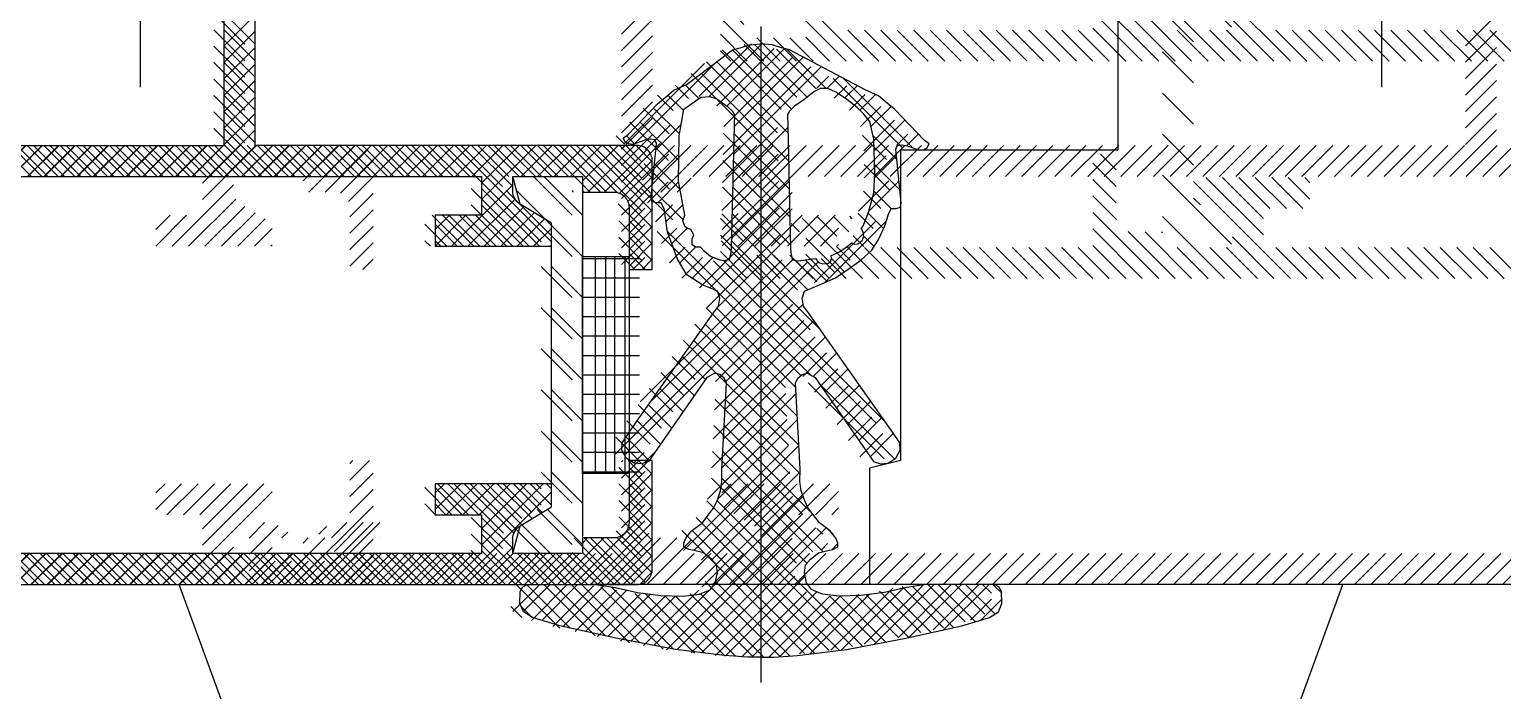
# Model space of a CAD drawing. Extents: x -0.04 to 2.29, y -0.5 to 2.03.
# Drawn here: x 1.3829 to 1.4778, y 0.6772 to 0.7198 of the extents above; entities that cross this region are included whole.
import ezdxf

# ---------------------------------------------------------------- set-up
doc = ezdxf.new("R2010")
doc.units = 0
doc.header["$LTSCALE"] = 0.1
doc.linetypes.add('AUSGEZOGEN', pattern=[0])
doc.linetypes.add('USM-STRPUKLEIN', pattern=[0])
doc.layers.get('0').update_dxf_attribs({"linetype": 'AUSGEZOGEN'})
for name, color, linetype in [('AUSSEN35', 2, 'AUSGEZOGEN'), ('AUSSEN50', 1, 'AUSGEZOGEN'), ('AUSSEN70', 6, 'AUSGEZOGEN'), ('SCHRAFF', 4, 'AUSGEZOGEN'), ('USM-SPKLEIN25', 3, 'USM-STRPUKLEIN')]:
    doc.layers.add(name, color=color, linetype=linetype)

# ---------------------------------------------------------------- blocks, each defined once
blk = doc.blocks.new('*X')
at = {"color": 0}
for p, q in [((1.323, 0.719484), (1.3295, 0.725984)), ((0.4876, 0.718824), (0.4896, 0.720824)), ((1.3774, 0.71873), (1.3794, 0.72073)), ((0.4876, 0.717763), (0.4896, 0.719763)), ((1.323, 0.718424), (1.325, 0.720424)), ((0.452021, 0.715418), (0.455421, 0.718818)), ((0.458347, 0.71545), (0.454948, 0.718849)), ((1.323, 0.717363), (1.325, 0.719363)), ((1.3774, 0.717669), (1.3794, 0.719669)), ((0.450802, 0.715967), (0.45334, 0.718505)), ((0.456732, 0.71353), (0.452276, 0.717986)), ((0.45302, 0.714649), (0.456827, 0.718457)), ((0.457183, 0.714846), (0.453484, 0.718546)), ((0.4876, 0.716703), (0.4896, 0.718703)), ((1.323, 0.716302), (1.325, 0.718302)), ((1.3774, 0.716609), (1.3794, 0.718609)), ((0.456773, 0.711721), (0.451119, 0.717375)), ((0.453218, 0.711311), (0.45884, 0.716934)), ((0.453259, 0.71312), (0.457835, 0.717697)), ((0.463173, 0.712392), (0.457972, 0.717593)), ((0.4876, 0.715642), (0.4896, 0.717642)), ((1.323, 0.715242), (1.325, 0.717242)), ((1.3774, 0.715548), (1.3794, 0.717548)), ((0.445228, 0.712161), (0.449686, 0.716619)), ((0.449604, 0.715354), (0.448805, 0.716154)), ((0.450759, 0.715967), (0.449962, 0.716764)), ((0.458998, 0.715324), (0.459868, 0.716194)), ((0.4876, 0.714581), (0.4896, 0.716581)), ((1.323, 0.714181), (1.325, 0.716181)), ((1.3774, 0.714487), (1.3794, 0.716487)), ((0.448619, 0.714571), (0.447606, 0.715584)), ((0.459996, 0.714554), (0.460991, 0.71555)), ((0.4876, 0.713521), (0.4896, 0.715521)), ((1.323, 0.71312), (1.325, 0.71512)), ((1.3774, 0.713427), (1.3794, 0.715427)), ((0.447908, 0.713514), (0.446608, 0.714815)), ((0.460251, 0.713042), (0.461923, 0.714713)), ((0.4876, 0.71246), (0.4896, 0.71446)), ((1.323, 0.71206), (1.325, 0.71406)), ((1.3774, 0.712366), (1.3794, 0.714366)), ((0.447704, 0.711951), (0.44572, 0.713935)), ((0.453176, 0.709503), (0.456743, 0.713069)), ((0.456814, 0.709912), (0.453266, 0.71346)), ((0.461775, 0.712022), (0.460149, 0.713648)), ((0.4603, 0.711323), (0.462785, 0.713808)), ((0.486501, 0.7103), (0.4896, 0.713399)), ((1.323, 0.710999), (1.325036, 0.713035)), ((1.376395, 0.7103), (1.3794, 0.713305)), ((0.4456, 0.712287), (0.444858, 0.71303)), ((0.446235, 0.7114), (0.447781, 0.712946)), ((0.462, 0.708073), (0.466227, 0.7123)), ((0.462, 0.709134), (0.465166, 0.7123)), ((0.462, 0.710194), (0.464106, 0.7123)), ((0.462, 0.711255), (0.463045, 0.7123)), ((0.463147, 0.712402), (0.463665, 0.71292)), ((0.464258, 0.70927), (0.467288, 0.7123)), ((0.465348, 0.7093), (0.468348, 0.7123)), ((0.467409, 0.7103), (0.469409, 0.7123)), ((0.468469, 0.7103), (0.470469, 0.7123)), ((0.4685, 0.706088), (0.474712, 0.7123)), ((0.46953, 0.7103), (0.47153, 0.7123)), ((0.470591, 0.7103), (0.472591, 0.7123)), ((0.471, 0.709649), (0.473651, 0.7123)), ((0.473773, 0.7103), (0.475773, 0.7123)), ((0.474833, 0.7103), (0.476833, 0.7123)), ((0.475894, 0.7103), (0.477894, 0.7123)), ((0.476955, 0.7103), (0.478955, 0.7123)), ((0.478015, 0.7103), (0.480015, 0.7123)), ((0.479076, 0.7103), (0.481076, 0.7123)), ((0.480137, 0.7103), (0.482137, 0.7123)), ((0.481197, 0.7103), (0.483197, 0.7123)), ((0.482258, 0.7103), (0.484258, 0.7123)), ((0.483319, 0.7103), (0.485319, 0.7123)), ((0.484379, 0.7103), (0.486379, 0.7123)), ((0.48544, 0.7103), (0.48744, 0.7123)), ((0.487561, 0.7103), (0.4896, 0.712339)), ((0.488622, 0.7103), (0.490622, 0.7123)), ((0.489683, 0.7103), (0.491683, 0.7123)), ((0.490743, 0.7103), (0.492743, 0.7123)), ((0.491804, 0.7103), (0.493804, 0.7123)), ((0.492865, 0.7103), (0.494865, 0.7123)), ((0.493925, 0.7103), (0.495925, 0.7123)), ((0.494986, 0.7103), (0.496986, 0.7123)), ((0.496047, 0.7103), (0.498047, 0.7123)), ((0.497107, 0.7103), (0.499107, 0.7123)), ((0.498168, 0.7103), (0.500168, 0.7123)), ((0.499229, 0.7103), (0.501229, 0.7123)), ((0.500289, 0.7103), (0.502289, 0.7123)), ((0.50135, 0.7103), (0.50335, 0.7123)), ((1.323, 0.709938), (1.325497, 0.712436)), ((1.323, 0.707817), (1.327483, 0.7123)), ((1.323, 0.708878), (1.326422, 0.7123)), ((1.325544, 0.7093), (1.328544, 0.7123)), ((1.327604, 0.7103), (1.329604, 0.7123)), ((1.328665, 0.7103), (1.330665, 0.7123)), ((1.3295, 0.705832), (1.335968, 0.7123)), ((1.329726, 0.7103), (1.331726, 0.7123)), ((1.330786, 0.7103), (1.332786, 0.7123)), ((1.331847, 0.7103), (1.333847, 0.7123)), ((1.332, 0.709392), (1.334908, 0.7123)), ((1.335029, 0.7103), (1.337029, 0.7123)), ((1.33609, 0.7103), (1.33809, 0.7123)), ((1.33715, 0.7103), (1.33915, 0.7123)), ((1.338211, 0.7103), (1.340211, 0.7123)), ((1.339271, 0.7103), (1.341271, 0.7123)), ((1.340332, 0.7103), (1.342332, 0.7123)), ((1.341393, 0.7103), (1.343393, 0.7123)), ((1.342453, 0.7103), (1.344453, 0.7123)), ((1.343514, 0.7103), (1.345514, 0.7123)), ((1.344575, 0.7103), (1.346575, 0.7123)), ((1.345635, 0.7103), (1.347635, 0.7123)), ((1.346696, 0.7103), (1.348696, 0.7123)), ((1.347757, 0.7103), (1.349757, 0.7123)), ((1.348817, 0.7103), (1.350817, 0.7123)), ((1.349878, 0.7103), (1.351878, 0.7123)), ((1.350939, 0.7103), (1.352939, 0.7123)), ((1.351999, 0.7103), (1.353999, 0.7123)), ((1.35306, 0.7103), (1.35506, 0.7123)), ((1.354121, 0.7103), (1.356121, 0.7123)), ((1.355181, 0.7103), (1.357181, 0.7123)), ((1.356242, 0.7103), (1.358242, 0.7123)), ((1.357303, 0.7103), (1.359303, 0.7123)), ((1.358363, 0.7103), (1.360363, 0.7123)), ((1.359424, 0.7103), (1.361424, 0.7123)), ((1.360485, 0.7103), (1.362485, 0.7123)), ((1.361545, 0.7103), (1.363545, 0.7123)), ((1.362606, 0.7103), (1.364606, 0.7123)), ((1.363667, 0.7103), (1.365667, 0.7123)), ((1.364727, 0.7103), (1.366727, 0.7123)), ((1.365788, 0.7103), (1.367788, 0.7123)), ((1.366849, 0.7103), (1.368849, 0.7123)), ((1.367909, 0.7103), (1.369909, 0.7123)), ((1.36897, 0.7103), (1.37097, 0.7123)), ((1.370031, 0.7103), (1.372031, 0.7123)), ((1.371091, 0.7103), (1.373091, 0.7123)), ((1.372152, 0.7103), (1.374152, 0.7123)), ((1.373213, 0.7103), (1.375213, 0.7123)), ((1.374273, 0.7103), (1.376273, 0.7123)), ((1.375334, 0.7103), (1.377334, 0.7123)), ((1.377455, 0.7103), (1.379455, 0.7123)), ((1.378516, 0.7103), (1.380516, 0.7123)), ((1.379577, 0.7103), (1.381577, 0.7123)), ((1.380637, 0.7103), (1.382637, 0.7123)), ((1.381698, 0.7103), (1.383698, 0.7123)), ((1.382759, 0.7103), (1.384759, 0.7123)), ((1.383819, 0.7103), (1.385819, 0.7123)), ((1.38488, 0.7103), (1.38688, 0.7123)), ((1.385941, 0.7103), (1.387941, 0.7123)), ((1.387001, 0.7103), (1.389001, 0.7123)), ((1.388062, 0.7103), (1.390062, 0.7123)), ((1.389123, 0.7103), (1.391123, 0.7123)), ((1.390183, 0.7103), (1.392183, 0.7123)), ((1.391244, 0.7103), (1.393244, 0.7123)), ((1.392304, 0.7103), (1.394304, 0.7123)), ((1.393365, 0.7103), (1.395365, 0.7123)), ((1.394, 0.709874), (1.396426, 0.7123)), ((1.394, 0.708814), (1.397486, 0.7123)), ((1.396547, 0.7103), (1.398547, 0.7123)), ((1.397608, 0.7103), (1.399608, 0.7123)), ((1.398668, 0.7103), (1.400668, 0.7123)), ((1.399729, 0.7103), (1.401729, 0.7123)), ((1.4005, 0.71001), (1.40279, 0.7123)), ((1.40085, 0.7093), (1.40385, 0.7123)), ((0.447671, 0.710216), (0.446258, 0.71163)), ((0.453135, 0.707694), (0.456782, 0.71134)), ((0.456855, 0.708103), (0.453227, 0.711731)), ((0.461969, 0.710061), (0.460293, 0.711736)), ((1.401911, 0.7093), (1.404661, 0.71205)), ((1.402892, 0.70922), (1.405, 0.711328)), ((0.446042, 0.709439), (0.447677, 0.711075)), ((0.460223, 0.709478), (0.461864, 0.71112)), ((0.4665, 0.7078), (0.469, 0.7103)), ((1.326604, 0.7093), (1.3275, 0.710196)), ((1.403421, 0.708689), (1.405, 0.710268)), ((0.448046, 0.708073), (0.446099, 0.710021)), ((0.446614, 0.708243), (0.447721, 0.709351)), ((0.453094, 0.705885), (0.456821, 0.709612)), ((0.456896, 0.706294), (0.453188, 0.710003)), ((0.460009, 0.707496), (0.462023, 0.709511)), ((0.461654, 0.708608), (0.460312, 0.70995)), ((0.466409, 0.7093), (0.4665, 0.709391)), ((0.468879, 0.707527), (0.470758, 0.709406)), ((0.469273, 0.7058), (0.473, 0.709527)), ((1.330529, 0.7058), (1.334, 0.709271)), ((1.392047, 0.7058), (1.396, 0.709753)), ((0.446027, 0.708325), (0.446007, 0.708345)), ((0.461119, 0.707375), (0.460031, 0.708463)), ((0.462, 0.707012), (0.46353, 0.708542)), ((0.470333, 0.7058), (0.473, 0.708467)), ((1.393108, 0.7058), (1.396149, 0.708841)), ((1.394168, 0.7058), (1.39673, 0.708362)), ((1.4035, 0.707707), (1.405, 0.709207)), ((0.450896, 0.703455), (0.446921, 0.707431)), ((0.447092, 0.706954), (0.448084, 0.707946)), ((0.451981, 0.703004), (0.45686, 0.707883)), ((0.458304, 0.703119), (0.453149, 0.708274)), ((0.462, 0.705952), (0.4635, 0.707452)), ((0.4685, 0.707149), (0.468879, 0.707527)), ((0.471394, 0.7058), (0.473394, 0.7078)), ((0.472455, 0.7058), (0.474455, 0.7078)), ((0.473515, 0.7058), (0.475515, 0.7078)), ((1.323, 0.706756), (1.3245, 0.708256)), ((1.3295, 0.706892), (1.330519, 0.707911)), ((1.33159, 0.7058), (1.334, 0.70821)), ((1.33265, 0.7058), (1.33465, 0.7078)), ((1.333711, 0.7058), (1.335711, 0.7078)), ((1.334771, 0.7058), (1.336771, 0.7078)), ((1.391, 0.706874), (1.391926, 0.7078)), ((1.391, 0.705814), (1.392986, 0.7078)), ((1.395229, 0.7058), (1.397393, 0.707964)), ((1.39629, 0.7058), (1.398056, 0.707566)), ((1.4035, 0.706646), (1.405, 0.708146)), ((0.447698, 0.705792), (0.448384, 0.706478)), ((0.451741, 0.69746), (0.461025, 0.706744)), ((0.45785, 0.701805), (0.453109, 0.706546)), ((0.46075, 0.705976), (0.45976, 0.706966)), ((0.462, 0.704891), (0.4635, 0.706391)), ((0.4665, 0.705149), (0.4685, 0.707149)), ((0.474576, 0.7058), (0.476, 0.707224)), ((1.323, 0.705696), (1.3245, 0.707196)), ((1.335832, 0.7058), (1.337, 0.706968)), ((1.39735, 0.7058), (1.3985, 0.70695)), ((1.4035, 0.705586), (1.405, 0.707086)), ((0.448573, 0.704899), (0.449466, 0.705792)), ((0.451154, 0.700409), (0.456899, 0.706155)), ((0.460234, 0.704725), (0.459208, 0.705751)), ((0.475637, 0.7058), (0.476, 0.706163)), ((1.323, 0.704635), (1.3245, 0.706135)), ((1.336893, 0.7058), (1.337, 0.705907)), ((1.398411, 0.7058), (1.3985, 0.705889)), ((1.4035, 0.704525), (1.405, 0.706025)), ((0.446938, 0.694426), (0.457385, 0.704872)), ((0.449606, 0.704164), (0.45046, 0.705018)), ((0.450737, 0.703527), (0.452141, 0.704932)), ((0.463788, 0.692332), (0.451321, 0.704799)), ((0.46211, 0.695777), (0.452961, 0.704926)), ((0.459442, 0.703748), (0.458105, 0.705085)), ((0.462469, 0.7043), (0.4635, 0.705331)), ((0.462834, 0.705), (0.465834, 0.705)), ((0.46375, 0.69115), (0.46375, 0.70515)), ((0.465, 0.69115), (0.465, 0.70515)), ((0.4665, 0.702497), (0.4685, 0.704497)), ((1.323726, 0.7043), (1.3245, 0.705074)), ((1.404336, 0.7043), (1.405, 0.704964)), ((0.462834, 0.70375), (0.465834, 0.70375)), ((0.457273, 0.697078), (0.452277, 0.702075)), ((0.452757, 0.696709), (0.457851, 0.701803)), ((0.462834, 0.7025), (0.465834, 0.7025)), ((0.4665, 0.699845), (0.4685, 0.701845)), ((0.457319, 0.695265), (0.451576, 0.701008)), ((0.452658, 0.694842), (0.458589, 0.700773)), ((0.462834, 0.70125), (0.465834, 0.70125)), ((0.5375, 0.699251), (0.5395, 0.701251)), ((0.457418, 0.693398), (0.450845, 0.699971)), ((0.462834, 0.7), (0.465834, 0.7)), ((0.451643, 0.697405), (0.450115, 0.698934)), ((0.45256, 0.692976), (0.45932, 0.699736)), ((0.4665, 0.697194), (0.4685, 0.699194)), ((0.450871, 0.696409), (0.449384, 0.697897)), ((0.458567, 0.697216), (0.460051, 0.698699)), ((0.462834, 0.69875), (0.465834, 0.69875)), ((0.5375, 0.696599), (0.5395, 0.698599)), ((0.446385, 0.692105), (0.451288, 0.697008)), ((0.459293, 0.696174), (0.460782, 0.697662)), ((0.462834, 0.6975), (0.465834, 0.6975)), ((0.450146, 0.695367), (0.448653, 0.69686)), ((0.457517, 0.691532), (0.452736, 0.696313)), ((0.460019, 0.695132), (0.461512, 0.696625)), ((0.462834, 0.69625), (0.465834, 0.69625)), ((0.4665, 0.694542), (0.4685, 0.696542)), ((0.5375, 0.693947), (0.5395, 0.695947)), ((0.44942, 0.694325), (0.447922, 0.695823)), ((0.452482, 0.69113), (0.457284, 0.695933)), ((0.460744, 0.694089), (0.462243, 0.695588)), ((0.462834, 0.695), (0.465834, 0.695)), ((0.448694, 0.693283), (0.447191, 0.694786)), ((0.451649, 0.688529), (0.457373, 0.694254)), ((0.457783, 0.689498), (0.452647, 0.694634)), ((0.46147, 0.693047), (0.462974, 0.694551)), ((0.447968, 0.692241), (0.446469, 0.69374)), ((0.462196, 0.692005), (0.463691, 0.693501)), ((0.462834, 0.69375), (0.465834, 0.69375)), ((0.4665, 0.69189), (0.4685, 0.69389)), ((0.5375, 0.691296), (0.5395, 0.693296)), ((0.450999, 0.686112), (0.457462, 0.692575)), ((0.45932, 0.686193), (0.452558, 0.692955)), ((0.462496, 0.691856), (0.46185, 0.692502)), ((0.462834, 0.6925), (0.465834, 0.6925)), ((0.458157, 0.685588), (0.45248, 0.691265)), ((0.462, 0.691103), (0.462897, 0.692)), ((0.462, 0.690042), (0.4635, 0.691542)), ((0.462834, 0.69125), (0.465834, 0.69125)), ((0.4665, 0.689239), (0.4685, 0.691239)), ((0.5425, 0.690992), (0.543508, 0.692)), ((0.5425, 0.689932), (0.544, 0.691432)), ((1.323, 0.690847), (1.324153, 0.692)), ((1.323, 0.691907), (1.323093, 0.692)), ((1.323, 0.689786), (1.3245, 0.691286)), ((1.4035, 0.691797), (1.403703, 0.692)), ((1.4035, 0.690736), (1.404764, 0.692)), ((0.452032, 0.685377), (0.457515, 0.69086)), ((0.462, 0.688981), (0.4635, 0.690481)), ((0.4685, 0.689117), (0.469883, 0.6905)), ((0.4685, 0.690178), (0.468822, 0.6905)), ((0.46909, 0.688646), (0.470943, 0.6905)), ((0.469753, 0.688248), (0.472004, 0.6905)), ((0.470415, 0.687851), (0.473065, 0.6905)), ((0.470929, 0.687304), (0.474125, 0.6905)), ((0.473186, 0.6885), (0.475186, 0.6905)), ((0.474247, 0.6885), (0.476, 0.690253)), ((0.53, 0.69016), (0.53034, 0.6905)), ((0.53, 0.689099), (0.531401, 0.6905)), ((0.530462, 0.6885), (0.532462, 0.6905)), ((0.531522, 0.6885), (0.533522, 0.6905)), ((0.532583, 0.6885), (0.534583, 0.6905)), ((0.533, 0.687856), (0.535644, 0.6905)), ((0.533, 0.686796), (0.536704, 0.6905)), ((0.535054, 0.686198), (0.5395, 0.690644)), ((0.5425, 0.688871), (0.544, 0.690371)), ((1.3295, 0.689922), (1.330078, 0.6905)), ((1.329587, 0.688948), (1.331139, 0.6905)), ((1.33025, 0.68855), (1.332199, 0.6905)), ((1.330913, 0.688152), (1.33326, 0.6905)), ((1.331574, 0.687753), (1.334321, 0.6905)), ((1.331985, 0.687104), (1.335381, 0.6905)), ((1.334442, 0.6885), (1.336442, 0.6905)), ((1.391, 0.689904), (1.391596, 0.6905)), ((1.391, 0.688843), (1.392657, 0.6905)), ((1.391718, 0.6885), (1.393718, 0.6905)), ((1.392778, 0.6885), (1.394778, 0.6905)), ((1.393839, 0.6885), (1.395839, 0.6905)), ((1.394, 0.6876), (1.3969, 0.6905)), ((1.394, 0.68654), (1.39796, 0.6905)), ((1.4035, 0.689676), (1.405, 0.691176)), ((0.448431, 0.680008), (0.457818, 0.689395)), ((0.458144, 0.683833), (0.452284, 0.689693)), ((0.462, 0.687921), (0.4635, 0.689421)), ((0.531265, 0.684), (0.5375, 0.690235)), ((0.542477, 0.687788), (0.544, 0.68931)), ((1.323, 0.688725), (1.3245, 0.690225)), ((1.335503, 0.6885), (1.337, 0.689997)), ((1.392521, 0.684), (1.3985, 0.689979)), ((1.4035, 0.688615), (1.405, 0.690115)), ((0.460413, 0.679796), (0.451662, 0.688547)), ((0.462, 0.68686), (0.4635, 0.68836)), ((0.4665, 0.686587), (0.468758, 0.688845)), ((0.475307, 0.6885), (0.476, 0.689193)), ((0.537064, 0.688738), (0.5375, 0.689174)), ((1.323, 0.687665), (1.3245, 0.689165)), ((1.336563, 0.6885), (1.337, 0.688937)), ((1.399946, 0.684), (1.405, 0.689054)), ((0.449944, 0.679753), (0.458513, 0.688322)), ((0.450355, 0.687236), (0.450738, 0.687618)), ((0.458836, 0.679606), (0.450787, 0.687655)), ((0.451521, 0.679563), (0.459442, 0.687484)), ((0.462, 0.685799), (0.463659, 0.687459)), ((0.468565, 0.686), (0.470415, 0.687851)), ((0.471, 0.686314), (0.473, 0.688314)), ((0.537508, 0.686), (0.5395, 0.687992)), ((0.53975, 0.684), (0.544, 0.68825)), ((0.558842, 0.684), (0.562728, 0.687886)), ((0.5595, 0.68784), (0.55966, 0.688)), ((0.559721, 0.687), (0.560721, 0.688)), ((0.5605, 0.686719), (0.561781, 0.688)), ((0.562903, 0.687), (0.563435, 0.687532)), ((0.5655, 0.687476), (0.565548, 0.687524)), ((0.566085, 0.687), (0.567085, 0.688)), ((0.5665, 0.686355), (0.568, 0.687855)), ((1.299, 0.686999), (1.300001, 0.688)), ((1.299, 0.685938), (1.300874, 0.687813)), ((1.303426, 0.684), (1.307426, 0.688)), ((1.3035, 0.687256), (1.303987, 0.687744)), ((1.304304, 0.687), (1.305304, 0.688)), ((1.3045, 0.686135), (1.306365, 0.688)), ((1.323, 0.686604), (1.3245, 0.688104)), ((1.332, 0.686058), (1.334, 0.688058)), ((1.401006, 0.684), (1.405, 0.687994)), ((0.450428, 0.686246), (0.450034, 0.68664)), ((0.462028, 0.684766), (0.464285, 0.687023)), ((0.462472, 0.68415), (0.465322, 0.687)), ((0.463383, 0.684), (0.466383, 0.687)), ((0.469747, 0.684), (0.473, 0.687253)), ((0.532326, 0.684), (0.535, 0.686674)), ((0.537629, 0.684), (0.540629, 0.687)), ((0.53869, 0.684), (0.541712, 0.687023)), ((0.5395, 0.686932), (0.539568, 0.687)), ((0.540811, 0.684), (0.544, 0.687189)), ((0.559903, 0.684), (0.5625, 0.686597)), ((0.565206, 0.684), (0.568, 0.686794)), ((1.301122, 0.687), (1.3015, 0.687378)), ((1.307486, 0.687), (1.3075, 0.687014)), ((1.321457, 0.684), (1.324772, 0.687315)), ((1.322517, 0.684), (1.325517, 0.687)), ((1.323578, 0.684), (1.326578, 0.687)), ((1.324639, 0.684), (1.3275, 0.686861)), ((1.331003, 0.684), (1.334, 0.686997)), ((1.398885, 0.684), (1.401885, 0.687)), ((1.4005, 0.686676), (1.400824, 0.687)), ((1.402067, 0.684), (1.405, 0.686933)), ((0.464443, 0.684), (0.4665, 0.686057)), ((0.465504, 0.684), (0.467504, 0.686)), ((0.466565, 0.684), (0.468565, 0.686)), ((0.467625, 0.684), (0.469625, 0.686)), ((0.468686, 0.684), (0.470686, 0.686)), ((0.470807, 0.684), (0.473, 0.686193)), ((0.471868, 0.684), (0.473868, 0.686)), ((0.472929, 0.684), (0.474929, 0.686)), ((0.473989, 0.684), (0.475989, 0.686)), ((0.47505, 0.684), (0.47705, 0.686)), ((0.476111, 0.684), (0.478111, 0.686)), ((0.477171, 0.684), (0.479171, 0.686)), ((0.478232, 0.684), (0.480232, 0.686)), ((0.479293, 0.684), (0.481293, 0.686)), ((0.480353, 0.684), (0.482353, 0.686)), ((0.481414, 0.684), (0.483414, 0.686)), ((0.482475, 0.684), (0.484475, 0.686)), ((0.483535, 0.684), (0.485535, 0.686)), ((0.484596, 0.684), (0.486596, 0.686)), ((0.485657, 0.684), (0.487657, 0.686)), ((0.486717, 0.684), (0.488717, 0.686)), ((0.487778, 0.684), (0.489778, 0.686)), ((0.488839, 0.684), (0.490839, 0.686)), ((0.489899, 0.684), (0.491899, 0.686)), ((0.49096, 0.684), (0.49296, 0.686)), ((0.492021, 0.684), (0.494021, 0.686)), ((0.493081, 0.684), (0.495081, 0.686)), ((0.494142, 0.684), (0.496142, 0.686)), ((0.495202, 0.684), (0.497202, 0.686)), ((0.496263, 0.684), (0.498263, 0.686)), ((0.497324, 0.684), (0.499324, 0.686)), ((0.498384, 0.684), (0.500384, 0.686)), ((0.499445, 0.684), (0.501445, 0.686)), ((0.500506, 0.684), (0.502506, 0.686)), ((0.501566, 0.684), (0.503566, 0.686)), ((0.516416, 0.684), (0.518416, 0.686)), ((0.517476, 0.684), (0.519476, 0.686)), ((0.518537, 0.684), (0.520537, 0.686)), ((0.519598, 0.684), (0.521598, 0.686)), ((0.520658, 0.684), (0.522658, 0.686)), ((0.521719, 0.684), (0.523719, 0.686)), ((0.52278, 0.684), (0.52478, 0.686)), ((0.52384, 0.684), (0.52584, 0.686)), ((0.524901, 0.684), (0.526901, 0.686)), ((0.525962, 0.684), (0.527962, 0.686)), ((0.527022, 0.684), (0.529022, 0.686)), ((0.528083, 0.684), (0.530083, 0.686)), ((0.529144, 0.684), (0.531144, 0.686)), ((0.530204, 0.684), (0.532204, 0.686)), ((0.533386, 0.684), (0.535386, 0.686)), ((0.534447, 0.684), (0.536447, 0.686)), ((0.535508, 0.684), (0.537508, 0.686)), ((0.536568, 0.684), (0.538568, 0.686)), ((0.541872, 0.684), (0.544, 0.686128)), ((0.542932, 0.684), (0.544932, 0.686)), ((0.543993, 0.684), (0.545993, 0.686)), ((0.545054, 0.684), (0.547054, 0.686)), ((0.546114, 0.684), (0.548114, 0.686)), ((0.547175, 0.684), (0.549175, 0.686)), ((0.548235, 0.684), (0.550235, 0.686)), ((0.549296, 0.684), (0.551296, 0.686)), ((0.550357, 0.684), (0.552357, 0.686)), ((0.551417, 0.684), (0.553417, 0.686)), ((0.552478, 0.684), (0.554478, 0.686)), ((0.553539, 0.684), (0.555539, 0.686)), ((0.554599, 0.684), (0.556599, 0.686)), ((0.55566, 0.684), (0.55766, 0.686)), ((0.556721, 0.684), (0.558721, 0.686)), ((0.557781, 0.684), (0.559781, 0.686)), ((0.560963, 0.684), (0.5625, 0.685537)), ((0.562024, 0.684), (0.563524, 0.6855)), ((0.563085, 0.684), (0.564585, 0.6855)), ((0.564145, 0.684), (0.565645, 0.6855)), ((0.566267, 0.684), (0.568, 0.685733)), ((1.299, 0.684878), (1.3005, 0.686378)), ((1.299183, 0.684), (1.300683, 0.6855)), ((1.300244, 0.684), (1.301744, 0.6855)), ((1.301304, 0.684), (1.302804, 0.6855)), ((1.302365, 0.684), (1.303865, 0.6855)), ((1.304486, 0.684), (1.3065, 0.686014)), ((1.305547, 0.684), (1.307547, 0.686)), ((1.306608, 0.684), (1.308608, 0.686)), ((1.307668, 0.684), (1.309668, 0.686)), ((1.308729, 0.684), (1.310729, 0.686)), ((1.30979, 0.684), (1.31179, 0.686)), ((1.31085, 0.684), (1.31285, 0.686)), ((1.311911, 0.684), (1.313911, 0.686)), ((1.312971, 0.684), (1.314971, 0.686)), ((1.314032, 0.684), (1.316032, 0.686)), ((1.315093, 0.684), (1.317093, 0.686)), ((1.316153, 0.684), (1.318153, 0.686)), ((1.317214, 0.684), (1.319214, 0.686)), ((1.318275, 0.684), (1.320275, 0.686)), ((1.319335, 0.684), (1.321335, 0.686)), ((1.320396, 0.684), (1.322396, 0.686)), ((1.325699, 0.684), (1.327699, 0.686)), ((1.32676, 0.684), (1.32876, 0.686)), ((1.327821, 0.684), (1.329821, 0.686)), ((1.328881, 0.684), (1.330881, 0.686)), ((1.329942, 0.684), (1.331942, 0.686)), ((1.332063, 0.684), (1.334063, 0.686)), ((1.333124, 0.684), (1.335124, 0.686)), ((1.334185, 0.684), (1.336185, 0.686)), ((1.335245, 0.684), (1.337245, 0.686)), ((1.336306, 0.684), (1.338306, 0.686)), ((1.337367, 0.684), (1.339367, 0.686)), ((1.338427, 0.684), (1.340427, 0.686)), ((1.339488, 0.684), (1.341488, 0.686)), ((1.340549, 0.684), (1.342549, 0.686)), ((1.341609, 0.684), (1.343609, 0.686)), ((1.34267, 0.684), (1.34467, 0.686)), ((1.343731, 0.684), (1.345731, 0.686)), ((1.344791, 0.684), (1.346791, 0.686)), ((1.345852, 0.684), (1.347852, 0.686)), ((1.346913, 0.684), (1.348913, 0.686)), ((1.347973, 0.684), (1.349973, 0.686)), ((1.349034, 0.684), (1.351034, 0.686)), ((1.350095, 0.684), (1.352095, 0.686)), ((1.351155, 0.684), (1.353155, 0.686)), ((1.352216, 0.684), (1.354216, 0.686)), ((1.353277, 0.684), (1.355277, 0.686)), ((1.354337, 0.684), (1.356337, 0.686)), ((1.355398, 0.684), (1.357398, 0.686)), ((1.356459, 0.684), (1.358459, 0.686)), ((1.357519, 0.684), (1.359519, 0.686)), ((1.35858, 0.684), (1.36058, 0.686)), ((1.359641, 0.684), (1.361641, 0.686)), ((1.360701, 0.684), (1.362701, 0.686)), ((1.361762, 0.684), (1.363762, 0.686)), ((1.362823, 0.684), (1.364823, 0.686)), ((1.363883, 0.684), (1.365883, 0.686)), ((1.364944, 0.684), (1.366944, 0.686)), ((1.366004, 0.684), (1.368004, 0.686)), ((1.367065, 0.684), (1.369065, 0.686)), ((1.368126, 0.684), (1.370126, 0.686)), ((1.369186, 0.684), (1.371186, 0.686)), ((1.370247, 0.684), (1.372247, 0.686)), ((1.371308, 0.684), (1.373308, 0.686)), ((1.372368, 0.684), (1.374368, 0.686)), ((1.373429, 0.684), (1.375429, 0.686)), ((1.37449, 0.684), (1.37649, 0.686)), ((1.37555, 0.684), (1.37755, 0.686)), ((1.376611, 0.684), (1.378611, 0.686)), ((1.377672, 0.684), (1.379672, 0.686)), ((1.378732, 0.684), (1.380732, 0.686)), ((1.379793, 0.684), (1.381793, 0.686)), ((1.380854, 0.684), (1.382854, 0.686)), ((1.381914, 0.684), (1.383914, 0.686)), ((1.382975, 0.684), (1.384975, 0.686)), ((1.384036, 0.684), (1.386036, 0.686)), ((1.385096, 0.684), (1.387096, 0.686)), ((1.386157, 0.684), (1.388157, 0.686)), ((1.387218, 0.684), (1.389218, 0.686)), ((1.388278, 0.684), (1.390278, 0.686)), ((1.389339, 0.684), (1.391339, 0.686)), ((1.3904, 0.684), (1.3924, 0.686)), ((1.39146, 0.684), (1.39346, 0.686)), ((1.393582, 0.684), (1.396, 0.686418)), ((1.394642, 0.684), (1.396642, 0.686)), ((1.395703, 0.684), (1.397703, 0.686)), ((1.396764, 0.684), (1.398764, 0.686)), ((1.397824, 0.684), (1.399824, 0.686)), ((1.403128, 0.684), (1.405, 0.685872)), ((0.567327, 0.684), (0.568, 0.684673)), ((1.404211, 0.684022), (1.404978, 0.684789)), ((0.439483, 0.683435), (0.440048, 0.684)), ((0.439911, 0.682096), (0.441816, 0.684)), ((0.443225, 0.681074), (0.4403, 0.684)), ((0.441179, 0.681595), (0.443584, 0.684)), ((0.445493, 0.680574), (0.442068, 0.684)), ((0.44257, 0.681219), (0.445224, 0.683873)), ((0.447685, 0.68015), (0.443835, 0.684)), ((0.449837, 0.679766), (0.445839, 0.683764)), ((0.457254, 0.67942), (0.452145, 0.684529)), ((0.453117, 0.679392), (0.457922, 0.684196)), ((0.461905, 0.680072), (0.458345, 0.683633)), ((0.460626, 0.67983), (0.464651, 0.683854)), ((0.462808, 0.680244), (0.466565, 0.684)), ((0.466309, 0.680972), (0.463636, 0.683645)), ((0.46502, 0.680687), (0.468332, 0.684)), ((0.467757, 0.681291), (0.465125, 0.683924)), ((0.469128, 0.681688), (0.466816, 0.684)), ((0.467288, 0.681188), (0.470085, 0.683985)), ((0.470318, 0.682266), (0.468584, 0.684)), ((0.440832, 0.6817), (0.439474, 0.683058)), ((0.444019, 0.680899), (0.446691, 0.683571)), ((0.445467, 0.68058), (0.448228, 0.683341)), ((0.446945, 0.68029), (0.449901, 0.683247)), ((0.451847, 0.679524), (0.448001, 0.68337)), ((0.453799, 0.67934), (0.449891, 0.683247)), ((0.455594, 0.679312), (0.451387, 0.683519)), ((0.454806, 0.679312), (0.458899, 0.683406)), ((0.456634, 0.679373), (0.460525, 0.683264)), ((0.458608, 0.679579), (0.462457, 0.683428)), ((0.463391, 0.680354), (0.460483, 0.683262)), ((0.464861, 0.680652), (0.462127, 0.683386)), ((0.469747, 0.681879), (0.470448, 0.68258))]:
    blk.add_line(p, q, dxfattribs=at)

msp = doc.modelspace()

# ---------------------------------------------------------------- linework, layer by layer
at = {"layer": 'AUSSEN35', "color": 0}
for p, q in [((1.395426, 0.676), (1.3925, 0.684)), ((1.464574, 0.676), (1.4675, 0.684))]:
    msp.add_line(p, q, dxfattribs=at)
for points in [[(1.4185, 0.7103), (1.4185, 0.686), (1.414, 0.686), (1.414486, 0.687791), (1.4165, 0.689), (1.4165, 0.7073), (1.414486, 0.708509), (1.414, 0.7103)], [(1.4185, 0.70515), (1.4215, 0.70515), (1.4215, 0.69115), (1.4185, 0.69115)]]:
    msp.add_lwpolyline(points, close=True, dxfattribs=at)
at = {"layer": 'AUSSEN50', "color": 0}
for points in [[(1.437, 0.754), (1.437, 0.7465), (1.439, 0.746), (1.439, 0.726), (1.453, 0.726), (1.453, 0.712), (1.439, 0.712), (1.439, 0.692), (1.437, 0.6915), (1.437, 0.684)], [(1.43, 0.679312), (1.429159, 0.679312), (1.427651, 0.679427), (1.424484, 0.679809), (1.420763, 0.680515), (1.417043, 0.681335), (1.415268, 0.68187), (1.414696, 0.682232), (1.414467, 0.682786), (1.414486, 0.683549), (1.414658, 0.683854), (1.414944, 0.684), (1.419351, 0.684), (1.420611, 0.683816), (1.422042, 0.683492), (1.423549, 0.683301), (1.42498, 0.683244), (1.42603, 0.683377), (1.426616, 0.683611), (1.42674, 0.68368), (1.427059, 0.684101), (1.42719, 0.684751), (1.427137, 0.685261), (1.426808, 0.685627), (1.426293, 0.686038), (1.425596, 0.686215), (1.425363, 0.686258), (1.425037, 0.686439), (1.425034, 0.686671), (1.425169, 0.686997), (1.425534, 0.687465), (1.426223, 0.687983), (1.426588, 0.688451), (1.426953, 0.688919), (1.427179, 0.689385), (1.427402, 0.690037), (1.427488, 0.690641), (1.427478, 0.691428), (1.427771, 0.696978), (1.427628, 0.697301), (1.427347, 0.697529), (1.427021, 0.697618), (1.426515, 0.697334), (1.422755, 0.691934), (1.422293, 0.69179), (1.421829, 0.69183), (1.421315, 0.692148), (1.421031, 0.692655), (1.421055, 0.693123), (1.421505, 0.693793), (1.421965, 0.694465), (1.426938, 0.701521), (1.427255, 0.701945), (1.427341, 0.702456), (1.427196, 0.702917), (1.426637, 0.703142), (1.426265, 0.703299), (1.425214, 0.703966), (1.42462, 0.704972), (1.423981, 0.706708), (1.423753, 0.708231), (1.423751, 0.708238), (1.423577, 0.708611), (1.423253, 0.708607), (1.422974, 0.708696), (1.422924, 0.708973), (1.422965, 0.709391), (1.423264, 0.712424), (1.423169, 0.712655), (1.42289, 0.712697), (1.42252, 0.712646), (1.421736, 0.712359), (1.421457, 0.712402), (1.42127, 0.712492), (1.421128, 0.712768), (1.421449, 0.713004), (1.423325, 0.714974), (1.42383, 0.715397), (1.42438, 0.715867), (1.425256, 0.716249), (1.428163, 0.718454), (1.428671, 0.718599), (1.429271, 0.718792), (1.43, 0.718853)], [(1.43, 0.679312), (1.430841, 0.679312), (1.432349, 0.679427), (1.435516, 0.679809), (1.439237, 0.680515), (1.442957, 0.681335), (1.444732, 0.68187), (1.445304, 0.682232), (1.445533, 0.682786), (1.445514, 0.683549), (1.445342, 0.683854), (1.445056, 0.684), (1.440649, 0.684), (1.439389, 0.683816), (1.437958, 0.683492), (1.436451, 0.683301), (1.43502, 0.683244), (1.43397, 0.683377), (1.433384, 0.683611), (1.43326, 0.68368), (1.432941, 0.684101), (1.43281, 0.684751), (1.432863, 0.685261), (1.433192, 0.685627), (1.433707, 0.686038), (1.434404, 0.686215), (1.434637, 0.686258), (1.434963, 0.686439), (1.434966, 0.686671), (1.434831, 0.686997), (1.434466, 0.687465), (1.433777, 0.687983), (1.433412, 0.688451), (1.433047, 0.688919), (1.432821, 0.689385), (1.432598, 0.690037), (1.432512, 0.690641), (1.432522, 0.691428), (1.432229, 0.696978), (1.432372, 0.697301), (1.432653, 0.697529), (1.432979, 0.697618), (1.433485, 0.697334), (1.437245, 0.691934), (1.437707, 0.69179), (1.438171, 0.69183), (1.438685, 0.692148), (1.438969, 0.692655), (1.438945, 0.693123), (1.438495, 0.693793), (1.438035, 0.694465), (1.433062, 0.701521), (1.432745, 0.701945), (1.432659, 0.702456), (1.432804, 0.702917), (1.433363, 0.703142), (1.434108, 0.703457), (1.434807, 0.703773), (1.435695, 0.704365), (1.436444, 0.704911), (1.437147, 0.705551), (1.437558, 0.706191), (1.437985, 0.707122), (1.438213, 0.707872), (1.438387, 0.708245), (1.438711, 0.708241), (1.438991, 0.70833), (1.43904, 0.708608), (1.438999, 0.709025), (1.4387, 0.712058), (1.438795, 0.712289), (1.439074, 0.712332), (1.439444, 0.712281), (1.440229, 0.711993), (1.440507, 0.712036), (1.440694, 0.712126), (1.440836, 0.712403), (1.440515, 0.712638), (1.438639, 0.714608), (1.438134, 0.715031), (1.437584, 0.715502), (1.436708, 0.715883), (1.431837, 0.718454), (1.431329, 0.718599), (1.430729, 0.718792), (1.43, 0.718853)]]:
    msp.add_lwpolyline(points, dxfattribs=at)
msp.add_lwpolyline([(1.3475, 0.724), (1.348, 0.724), (1.348, 0.722), (1.344, 0.722, 0.414214), (1.343, 0.721), (1.343, 0.7133, 0.414214), (1.344, 0.7123), (1.3954, 0.7123), (1.3954, 0.744), (1.348, 0.744), (1.348, 0.7425), (1.3475, 0.7425), (1.3475, 0.7365), (1.348, 0.7365), (1.348, 0.7335), (1.3475, 0.7335)], format="xyb", close=True, dxfattribs=at)
for points in [[(1.352, 0.7103), (1.412, 0.7103), (1.412, 0.7078), (1.409, 0.7078), (1.409, 0.7058), (1.4165, 0.7058), (1.4165, 0.7073), (1.414486, 0.708509, -0.263447), (1.414, 0.709366), (1.414, 0.7103), (1.4185, 0.7103), (1.4185, 0.7093), (1.4205, 0.7093, -0.414214), (1.4215, 0.7083), (1.4215, 0.7043), (1.423, 0.7043), (1.423, 0.7113, 0.414214), (1.422, 0.7123), (1.3974, 0.7123), (1.3974, 0.7257)], [(1.317, 0.684), (1.422, 0.684, 0.414214), (1.423, 0.685), (1.423, 0.692), (1.4215, 0.692), (1.4215, 0.688, -0.414214), (1.4205, 0.687), (1.4185, 0.687), (1.4185, 0.686), (1.414, 0.686), (1.414, 0.686934, -0.263447), (1.414486, 0.687791), (1.4165, 0.689), (1.4165, 0.6905), (1.409, 0.6905), (1.409, 0.6885), (1.412, 0.6885), (1.412, 0.686), (1.352, 0.686)]]:
    msp.add_lwpolyline(points, format="xyb", dxfattribs=at)
for points in [[(1.435855, 0.706031), (1.436025, 0.705937), (1.436256, 0.70596), (1.436533, 0.706168), (1.436626, 0.706423), (1.436579, 0.7067), (1.436487, 0.706954), (1.436579, 0.707116), (1.436926, 0.707971), (1.437273, 0.709242), (1.437342, 0.710444), (1.437273, 0.712709), (1.437018, 0.713841), (1.436626, 0.714326), (1.43621, 0.714742), (1.435516, 0.715274), (1.434823, 0.715736), (1.434315, 0.715967), (1.43383, 0.715967), (1.433414, 0.715759), (1.432767, 0.715251), (1.432166, 0.714835), (1.431819, 0.714488), (1.431704, 0.714257), (1.431731, 0.713589), (1.431911, 0.705663), (1.431952, 0.705245), (1.43204, 0.70492), (1.432411, 0.704869), (1.433514, 0.705024), (1.433707, 0.70476), (1.433984, 0.704664), (1.434355, 0.704706), (1.434496, 0.704843), (1.434545, 0.705036), (1.434534, 0.705212), (1.43506, 0.705438), (1.435571, 0.705819)], [(1.427152, 0.715314), (1.427233, 0.715251), (1.427834, 0.714835), (1.428181, 0.714488), (1.428296, 0.714257), (1.428269, 0.713589), (1.428089, 0.705663), (1.428048, 0.705245), (1.42796, 0.70492), (1.427589, 0.704869), (1.427365, 0.7049), (1.426757, 0.705139), (1.426365, 0.705457), (1.426096, 0.705751), (1.425778, 0.705751), (1.425558, 0.705897), (1.425558, 0.706288), (1.425681, 0.706533), (1.425485, 0.706875), (1.425265, 0.706948), (1.425094, 0.707071), (1.424971, 0.707437), (1.425094, 0.707804), (1.424678, 0.710004), (1.424727, 0.712913), (1.42502, 0.714648), (1.426121, 0.715406), (1.426708, 0.715455)]]:
    msp.add_lwpolyline(points, close=True, dxfattribs=at)
at = {"layer": 'AUSSEN70', "color": 0}
msp.add_line((1.56, 0.684), (1.419, 0.684), dxfattribs=at)
at = {"layer": 'USM-SPKLEIN25', "color": 0}
for p, q in [((1.39, 0.729698), (1.39, 0.716055)), ((1.47, 0.729698), (1.47, 0.716055)), ((1.43, 0.719961), (1.43, 0.677695))]:
    msp.add_line(p, q, dxfattribs=at)

# ---------------------------------------------------------------- block references
at = {"layer": 'SCHRAFF', "color": 0, "xscale": -1}
for p in [(1.995387, 0.033733), (1.995387, 0.019733), (1.884334, 0), (1.885, 0), (1.885, 0)]:
    msp.add_blockref('*X', p, dxfattribs=at)
at = {"layer": 'SCHRAFF', "color": 0}
for p in [(0, 0), (0, 0), (0, 0), (0, 0), (0.018, 0), (0.018, 0), (0.018, 0), (0.018, 0), (0.018, 0), (0.018, 0), (0.018, 0), (0.098007, 0), (0.098007, 0), (0.098007, 0), (0.098007, 0), (0.098007, 0)]:
    msp.add_blockref('*X', p, dxfattribs=at)

doc.saveas('drawing.dxf')
